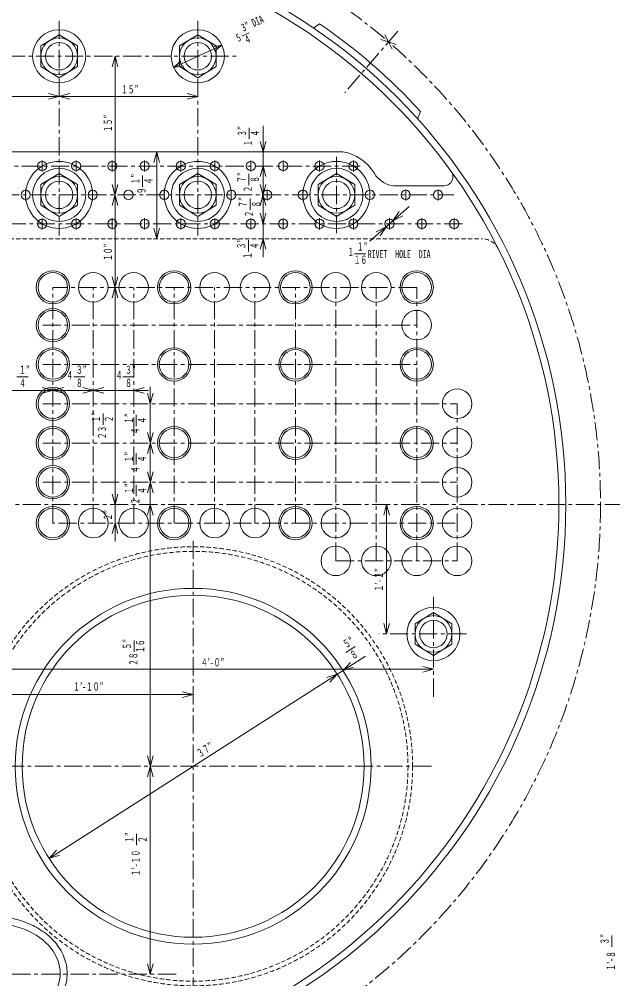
# Model space of a CAD drawing. Units: millimetres, scale not verified. Extents: x -4390 to 4390, y -3105 to 3105.
# Drawn here: x -2335 to -703, y -1784 to 853 of the extents above; entities that cross this region are included whole.
import ezdxf
from ezdxf.enums import TextEntityAlignment as Align

# ---------------------------------------------------------------- set-up
doc = ezdxf.new("R2010")
doc.units = ezdxf.units.MM
doc.header["$LTSCALE"] = 10
doc.linetypes.add('CHAIN1', pattern=[8, 5, -1, 1, -1])
doc.linetypes.add('DASHED1', pattern=[1.8, 1.2, -0.6])
for name, color, linetype, lineweight in [('0-0_0', 3, 'Continuous', 18), ('0-1_芯', 4, 'CHAIN1', 18), ('0-2_寸法', 2, 'Continuous', 18)]:
    doc.layers.add(name, color=color, linetype=linetype, lineweight=lineweight)
doc.styles.add('ＭＳ ゴシック', font='')
doc.styles.get('ＭＳ ゴシック').set_extended_font_data('MS Gothic')

msp = doc.modelspace()

# ---------------------------------------------------------------- linework, layer by layer
at = {"layer": '0-0_0'}
for p, q in [((-1525.59, 828.48), (-1509.29, 840.42)), ((-1239.82, 579.4), (-1231.95, 599.08)), ((-2415.43, 488.12), (-1444.82, 488.12)), ((-1296.55, 394.52), (-1168.01, 394.52))]:
    msp.add_line(p, q, dxfattribs=at)
at = {"layer": '0-0_0', "color": 1, "linetype": 'DASHED1'}
msp.add_line((-2415.43, 249.7), (-1063.43, 249.7), dxfattribs=at)
at = {"layer": '0-0_0'}
for points in [[(-2224.93, 692.04), (-2174.54, 722.65), (-2174.54, 779.31), (-2224.93, 809.92), (-2275.32, 779.31), (-2275.32, 722.65)], [(-1843.93, 692.04), (-1793.54, 722.65), (-1793.54, 779.31), (-1843.93, 809.92), (-1894.32, 779.31), (-1894.32, 722.65)], [(-2224.93, 311.04), (-2174.54, 341.65), (-2174.54, 398.31), (-2224.93, 428.92), (-2275.32, 398.31), (-2275.32, 341.65)], [(-1843.93, 311.04), (-1793.54, 341.65), (-1793.54, 398.31), (-1843.93, 428.92), (-1894.32, 398.31), (-1894.32, 341.65)], [(-1462.93, 311.04), (-1412.54, 341.65), (-1412.54, 398.31), (-1462.93, 428.92), (-1513.32, 398.31), (-1513.32, 341.65)], [(-1196.23, -895.46), (-1145.84, -864.85), (-1145.84, -808.19), (-1196.23, -777.58), (-1246.62, -808.19), (-1246.62, -864.85)]]:
    msp.add_lwpolyline(points, close=True, dxfattribs=at)
at = {"layer": '0-0_0', "color": 1, "linetype": 'DASHED1'}
for points in [[(-2415.43, -1611.16), (-2409.58, -1611.22), (-2403.73, -1611.4), (-2397.88, -1611.7), (-2392.04, -1612.11), (-2386.21, -1612.65), (-2380.39, -1613.3), (-2374.59, -1614.08), (-2368.8, -1614.97), (-2363.04, -1615.99), (-2357.3, -1617.13), (-2351.58, -1618.4), (-2345.89, -1619.78), (-2340.24, -1621.29), (-2334.62, -1622.93), (-2329.03, -1624.69), (-2323.49, -1626.58), (-2317.99, -1628.6), (-2312.55, -1630.74), (-2307.15, -1633.02), (-2301.82, -1635.43)], [(-2301.82, -1635.43), (-2296.54, -1637.97), (-2291.34, -1640.64)], [(-2291.34, -1640.64), (-2286.2, -1643.46), (-2281.15, -1646.41), (-2276.18, -1649.5), (-2271.29, -1652.73), (-2266.51, -1656.1), (-2261.82, -1659.61), (-2257.25, -1663.27), (-2252.8, -1667.07), (-2248.47, -1671.01), (-2244.27, -1675.09), (-2240.22, -1679.31), (-2236.32, -1683.68), (-2232.59, -1688.19), (-2229.02, -1692.83)], [(-2229.02, -1692.83), (-2225.64, -1697.61), (-2222.46, -1702.53), (-2219.47, -1707.56)], [(-2219.47, -1707.56), (-2216.7, -1712.72), (-2214.16, -1717.99), (-2211.84, -1723.37), (-2209.78, -1728.85), (-2207.97, -1734.41), (-2206.43, -1740.06), (-2205.16, -1745.77), (-2204.16, -1751.54), (-2203.44, -1757.35), (-2203.01, -1763.19), (-2202.86, -1769.04), (-2203, -1774.89), (-2203.43, -1780.73), (-2204.15, -1786.54), (-2205.15, -1792.31), (-2206.43, -1798.02), (-2207.98, -1803.67), (-2209.79, -1809.23), (-2211.85, -1814.71), (-2214.16, -1820.09), (-2216.7, -1825.37), (-2219.47, -1830.52)]]:
    msp.add_lwpolyline(points, dxfattribs=at)
at = {"layer": '0-0_0'}
for centre, radius in [((-2415.43, -480.92), 1583.15), ((-2415.43, -480.92), 1564.1), ((-2224.93, 750.98), 73.03), ((-1843.93, 750.98), 73.03), ((-2224.93, 750.98), 50.39), ((-1843.93, 750.98), 50.39), ((-2224.93, 750.98), 37.69), ((-1843.93, 750.98), 37.69), ((-2224.93, 369.98), 92.08), ((-2271.59, 449.35), 12.7), ((-2178.27, 449.35), 12.7), ((-2078.88, 449.35), 12.7), ((-1989.98, 449.35), 12.7), ((-1843.93, 369.98), 92.08), ((-1890.59, 449.35), 12.7), ((-1797.27, 449.35), 12.7), ((-1697.88, 449.35), 12.7), ((-1608.98, 449.35), 12.7), ((-1462.93, 369.98), 92.08), ((-1509.59, 449.35), 12.7), ((-1416.27, 449.35), 12.7), ((-2224.93, 369.98), 73.03), ((-1843.93, 369.98), 73.03), ((-1462.93, 369.98), 73.03), ((-2224.93, 369.98), 50.39), ((-2224.93, 369.98), 37.69), ((-1843.93, 369.98), 50.39), ((-1843.93, 369.98), 37.69), ((-1462.93, 369.98), 50.39), ((-1462.93, 369.98), 37.69), ((-2317.01, 369.98), 12.7), ((-2132.86, 369.98), 12.7), ((-2034.43, 369.98), 12.7), ((-1936.01, 369.98), 12.7), ((-1751.86, 369.98), 12.7), ((-1653.43, 369.98), 12.7), ((-1555.01, 369.98), 12.7), ((-1370.86, 369.98), 12.7), ((-1272.43, 369.98), 12.7), ((-1183.53, 369.98), 12.7), ((-2271.59, 290.6), 12.7), ((-2178.27, 290.6), 12.7), ((-2078.88, 290.6), 12.7), ((-1989.98, 290.6), 12.7), ((-1890.59, 290.6), 12.7), ((-1797.27, 290.6), 12.7), ((-1697.88, 290.6), 12.7), ((-1608.98, 290.6), 12.7), ((-1509.59, 290.6), 12.7), ((-1416.27, 290.6), 12.7), ((-1316.88, 290.6), 12.7), ((-1227.98, 290.6), 12.7), ((-1139.08, 290.6), 12.7), ((-2242.32, 115.98), 45.72), ((-1908.95, 115.98), 45.72), ((-1575.57, 115.98), 45.72), ((-1242.2, 115.98), 45.72), ((-2242.32, 115.98), 40.64), ((-2131.2, 115.98), 40.64), ((-2020.07, 115.98), 40.64), ((-1908.95, 115.98), 40.64), ((-1797.82, 115.98), 40.64), ((-1686.7, 115.98), 40.64), ((-1575.57, 115.98), 40.64), ((-1464.45, 115.98), 40.64), ((-1353.32, 115.98), 40.64), ((-1242.2, 115.98), 40.64), ((-2242.32, 12.1), 45.72), ((-2242.32, 12.1), 40.64), ((-1242.2, 12.1), 40.64), ((-2242.32, -95.85), 45.72), ((-1908.95, -95.85), 45.72), ((-1575.57, -95.85), 45.72), ((-1242.2, -95.85), 45.72), ((-2242.32, -95.85), 40.64), ((-1908.95, -95.85), 40.64), ((-1575.57, -95.85), 40.64), ((-1242.2, -95.85), 40.64), ((-2242.32, -203.8), 45.72), ((-2242.32, -203.8), 40.64), ((-1131.07, -203.8), 40.64), ((-2242.32, -311.75), 45.72), ((-2242.32, -311.75), 40.64), ((-1908.95, -311.75), 45.72), ((-1908.95, -311.75), 40.64), ((-1575.57, -311.75), 45.72), ((-1575.57, -311.75), 40.64), ((-1242.2, -311.75), 45.72), ((-1242.2, -311.75), 40.64), ((-1131.07, -311.75), 40.64), ((-2242.32, -419.7), 45.72), ((-2242.32, -419.7), 40.64), ((-1131.07, -419.7), 40.64), ((-2242.32, -531.72), 45.72), ((-2242.32, -531.72), 40.64), ((-2131.2, -531.72), 40.64), ((-2020.07, -531.72), 40.64), ((-1908.95, -531.72), 45.72), ((-1908.95, -531.72), 40.64), ((-1797.82, -531.72), 40.64), ((-1686.7, -531.72), 40.64), ((-1575.57, -531.72), 45.72), ((-1575.57, -531.72), 40.64), ((-1464.45, -531.72), 40.64), ((-1242.2, -531.72), 45.72), ((-1242.2, -531.72), 40.64), ((-1131.07, -531.72), 40.64), ((-1464.45, -635.6), 40.64), ((-1353.32, -635.6), 40.64), ((-1242.2, -635.6), 40.64), ((-1131.07, -635.6), 40.64), ((-1856.63, -1200.06), 488.95), ((-1856.63, -1200.06), 469.9), ((-1196.23, -836.52), 73.03), ((-1196.23, -836.52), 50.39), ((-1196.23, -836.52), 37.69)]:
    msp.add_circle(centre, radius, dxfattribs=at)
at = {"layer": '0-0_0', "color": 1, "linetype": 'DASHED1'}
for radius in [603.25, 590.55]:
    msp.add_circle((-1856.63, -1200.06), radius, dxfattribs=at)
at = {"layer": '0-0_0'}
for centre, radius, start, end in [((-2415.43, -480.92), 1602.2, 42.38253, 55.55876), ((-1466.23, 363.36), 126.58, 32.33132, 80.26509), ((-1297.93, 464.26), 69.76, 208.42863, 271.12962), ((-1168.01, 419.92), 25.4, 270, 35.83536)]:
    msp.add_arc(centre, radius, start, end, dxfattribs=at)
at = {"layer": '0-0_0', "color": 1, "linetype": 'DASHED1'}
msp.add_arc((-1063.43, 198.9), 50.8, 26.69428, 90, dxfattribs=at)
at = {"layer": '0-0_0'}
msp.add_ellipse((-2415.43, -1769.04), major_axis=(-193.53, 0), ratio=0.717356, start_param=1.5707963, end_param=4.712389, dxfattribs=at)
at = {"layer": '0-1_芯'}
for p, q in [((-2224.93, 848.66), (-2224.93, 258.81)), ((-1843.93, 848.66), (-1843.93, 258.81)), ((-1293.98, 819.77), (-1439.33, 651.22)), ((-1319.45, 790.24), (-1340.57, 796.87)), ((-1319.45, 790.24), (-1329.74, 809.84)), ((-1319.45, 790.24), (-1298.56, 782.94)), ((-1319.45, 790.24), (-1309.79, 770.33)), ((-3088.75, 750.98), (-1734.95, 750.98)), ((-1397.29, 449.35), (-2385.83, 449.35)), ((-2271.59, 434.11), (-2271.59, 464.59)), ((-2178.27, 434.11), (-2178.27, 464.59)), ((-2078.88, 434.11), (-2078.88, 464.59)), ((-1989.98, 434.11), (-1989.98, 464.59)), ((-1890.59, 434.11), (-1890.59, 464.59)), ((-1797.27, 434.11), (-1797.27, 464.59)), ((-1697.88, 434.11), (-1697.88, 464.59)), ((-1608.98, 434.11), (-1608.98, 464.59)), ((-1509.59, 434.11), (-1509.59, 464.59)), ((-1462.93, 474.49), (-1462.93, 262.94)), ((-1416.27, 434.11), (-1416.27, 464.59)), ((-3424.44, 369.98), (-1140.37, 369.98)), ((-2317.01, 354.74), (-2317.01, 385.22)), ((-2132.86, 354.74), (-2132.86, 385.22)), ((-1936, 356.03), (-1936, 386.51)), ((-1751.86, 354.74), (-1751.86, 385.22)), ((-1653.43, 354.74), (-1653.43, 385.22)), ((-1555.01, 354.74), (-1555.01, 385.22)), ((-1272.43, 354.74), (-1272.43, 385.22)), ((-1183.53, 354.74), (-1183.53, 385.22)), ((-1116.5, 290.6), (-2385.83, 290.6)), ((-2271.59, 275.36), (-2271.59, 305.84)), ((-2178.27, 275.36), (-2178.27, 305.84)), ((-2078.88, 275.36), (-2078.88, 305.84)), ((-1989.98, 275.36), (-1989.98, 305.84)), ((-1890.59, 275.36), (-1890.59, 305.84)), ((-1797.27, 275.36), (-1797.27, 305.84)), ((-1697.88, 275.36), (-1697.88, 305.84)), ((-1608.98, 275.36), (-1608.98, 305.84)), ((-1509.59, 275.36), (-1509.59, 305.84)), ((-1416.27, 275.36), (-1416.27, 305.84)), ((-1316.88, 275.36), (-1316.88, 305.84)), ((-1227.98, 275.36), (-1227.98, 305.84)), ((-1139.08, 275.36), (-1139.08, 305.84)), ((-1242.2, 115.98), (-2242.32, 115.98)), ((-2242.32, -531.72), (-2242.32, 115.98)), ((-2131.2, -531.72), (-2131.2, 115.98)), ((-2020.07, -531.72), (-2020.07, 115.98)), ((-1908.95, -531.72), (-1908.95, 115.98)), ((-1797.82, -531.72), (-1797.82, 115.98)), ((-1686.7, -531.72), (-1686.7, 115.98)), ((-1575.57, -531.72), (-1575.57, 115.98)), ((-1464.45, -635.6), (-1464.45, 115.98)), ((-1353.32, -635.6), (-1353.32, 115.98)), ((-1242.2, -635.6), (-1242.2, 115.98)), ((-2270.19, 12.1), (-1242.2, 12.1)), ((-2270.19, -95.85), (-1242.2, -95.85)), ((-2270.19, -203.8), (-1131.07, -203.8)), ((-1131.07, -635.6), (-1131.07, -203.8)), ((-2270.19, -311.75), (-1131.07, -311.75)), ((-2270.19, -419.7), (-1131.07, -419.7)), ((4205.14, -480.92), (-4121.37, -480.92)), ((-1136.55, -531.72), (-2242.32, -531.72)), ((-1856.63, -1830.26), (-1856.63, -576.5)), ((-1464.45, -635.6), (-1131.07, -635.6)), ((-1196.23, -1009.01), (-1196.23, -734.27)), ((-1105.57, -836.52), (-1345.95, -836.52)), ((-1201.54, -1200.06), (-3505.02, -1200.06)), ((-1903.73, -1771.56), (-2521.62, -1771.56))]:
    msp.add_line(p, q, dxfattribs=at)
msp.add_circle((-2415.43, -480.92), 1678.4, dxfattribs=at)
at = {"layer": '0-2_寸法'}
for p, q in [((-1722.51, 806.66), (-1702.9, 815.65)), ((-1910.31, 720.54), (-1777.55, 781.42)), ((-2071, 750.98), (-2078.77, 722)), ((-2986.93, 640.58), (-1843.93, 640.58)), ((-2195.95, 648.35), (-2253.91, 632.82)), ((-2195.95, 632.82), (-2253.91, 648.35)), ((-1843.93, 640.58), (-1872.91, 648.35)), ((-1843.93, 640.58), (-1872.91, 632.82)), ((-1702.96, 523.69), (-1702.96, 554.72)), ((-1664.49, 198.9), (-1664.49, 559.37)), ((-1664.49, 488.12), (-1672.26, 517.09)), ((-1664.49, 488.12), (-1656.73, 517.09)), ((-1956.53, 488.12), (-1964.3, 459.14)), ((-1956.53, 488.12), (-1956.53, 249.7)), ((-1956.53, 488.12), (-1948.77, 459.14)), ((-1664.49, 449.35), (-1672.26, 420.38)), ((-1664.49, 449.35), (-1656.73, 420.38)), ((-1995.79, 392.57), (-1995.79, 423.6)), ((-1703.84, 396.94), (-1703.84, 427.97)), ((-2063.24, 341), (-2078.77, 398.96)), ((-2078.77, 341), (-2063.24, 398.96)), ((-1672.26, 398.96), (-1656.73, 341)), ((-1656.73, 398.96), (-1672.26, 341)), ((-1700.34, 328.76), (-1700.34, 359.79)), ((-1664.49, 290.6), (-1672.26, 319.58)), ((-1664.49, 290.6), (-1656.73, 319.58)), ((-1371.28, 242.65), (-1263, 338.1)), ((-1307.35, 299), (-1290.75, 323.99)), ((-1307.35, 299), (-1280.48, 312.34)), ((-1956.53, 249.7), (-1964.3, 278.67)), ((-1956.53, 249.7), (-1948.77, 278.67)), ((-1326.41, 282.21), (-1353.28, 268.87)), ((-1326.41, 282.21), (-1343.01, 257.22)), ((-1704.71, 214.25), (-1704.71, 245.29)), ((-1664.49, 249.7), (-1672.26, 220.72)), ((-1664.49, 249.7), (-1656.73, 220.72)), ((-1412.76, 208.5), (-1381.72, 208.5)), ((-2078.77, 144.96), (-2063.24, 87)), ((-2063.24, 144.96), (-2078.77, 87)), ((-2341.2, -130.15), (-2310.16, -130.15)), ((-2185.03, -130.15), (-2153.99, -130.15)), ((-2049.71, -130.15), (-2018.67, -130.15)), ((-1974.53, -1771.56), (-1974.53, -157.42)), ((-2578.87, -167.04), (-1979.55, -167.04)), ((-2213.34, -159.28), (-2271.3, -174.8)), ((-2213.34, -174.8), (-2271.3, -159.28)), ((-2160.18, -174.8), (-2102.22, -159.28)), ((-2160.18, -159.28), (-2102.22, -174.8)), ((-2020.07, -167.04), (-1991.09, -159.28)), ((-2020.07, -167.04), (-1991.09, -174.8)), ((-1974.53, -203.8), (-1982.29, -174.82)), ((-1974.53, -203.8), (-1966.76, -174.82)), ((-2104.39, -261.38), (-2104.39, -230.35)), ((-2013.62, -265.11), (-2013.62, -234.08)), ((-1966.76, -340.73), (-1982.29, -282.77)), ((-1982.29, -340.73), (-1966.76, -282.77)), ((-2013.62, -371.14), (-2013.62, -340.11)), ((-1982.29, -390.72), (-1966.76, -448.68)), ((-1966.76, -390.72), (-1982.29, -448.68)), ((-2013.62, -458.04), (-2013.62, -427.01)), ((-2071, -480.92), (-2078.77, -451.94)), ((-2071, -480.92), (-2063.24, -451.94)), ((-1974.53, -480.92), (-1982.29, -509.9)), ((-1974.53, -480.92), (-1966.76, -509.9)), ((-1325.16, -480.92), (-1332.92, -509.9)), ((-1325.16, -836.52), (-1325.16, -480.92)), ((-1325.16, -480.92), (-1317.39, -509.9)), ((-2071, -531.72), (-2078.77, -560.7)), ((-2071, -531.72), (-2063.24, -560.7)), ((-1325.16, -836.52), (-1332.92, -807.54)), ((-1325.16, -836.52), (-1317.39, -807.54)), ((-2018.86, -885.8), (-2018.86, -854.76)), ((-1437.05, -887.35), (-1410.9, -870.64)), ((-1382.85, -897.22), (-2252.56, -1453.14)), ((-1444.65, -936.72), (-1424.42, -914.57)), ((-3634.63, -933.28), (-1196.23, -933.28)), ((-1460.7, -946.98), (-1489.3, -956.05)), ((-1460.7, -946.98), (-1480.94, -969.13)), ((-1444.65, -936.72), (-1416.06, -927.66)), ((-1196.23, -933.28), (-1225.21, -925.52)), ((-1196.23, -933.28), (-1225.21, -941.05)), ((-1856.63, -1003.2), (-1885.61, -995.44)), ((-2974.23, -1003.2), (-1856.63, -1003.2)), ((-1856.63, -1003.2), (-1885.61, -1010.97)), ((-1966.76, -1229.04), (-1982.29, -1171.08)), ((-1982.29, -1229.04), (-1966.76, -1171.08)), ((-2012.36, -1416.91), (-2012.36, -1385.87)), ((-2252.56, -1453.14), (-2232.32, -1430.99)), ((-2252.56, -1453.14), (-2223.96, -1444.07)), ((-705.97, -1696.47), (-705.97, -1665.44)), ((-1974.53, -1771.56), (-1982.29, -1742.58)), ((-1974.53, -1771.56), (-1966.76, -1742.58))]:
    msp.add_line(p, q, dxfattribs=at)
for points in [[(-1803.48, 777.02), (-1777.55, 781.42), (-1797.8, 764.64)], [(-2071, -582.52), (-2071, 750.98), (-2063.24, 722)], [(-1884.38, 724.94), (-1910.31, 720.54), (-1890.06, 737.31)]]:
    msp.add_lwpolyline(points, dxfattribs=at)

# ---------------------------------------------------------------- texts
at = {"layer": '0-2_寸法', "style": 'ＭＳ ゴシック', "width": 0.6}
for s, rotation, p in [('3"', 24.635, (-1715.35, 812.27)), ('DIA', 24.635, (-1686.85, 825.22)), ('5', 24.635, (-1729.85, 784.39)), ('4', 24.635, (-1704.96, 779.78)), ('１５”', 90, (-2073.09, 542.8)), ('３”', 90, (-1704.87, 529.98)), ('４', 90, (-1668.57, 530.07)), ('１', 90, (-1687.88, 503.29)), ('１”', 90, (-1997.69, 398.87)), ('７”', 90, (-1705.74, 403.24)), ('４', 90, (-1961.39, 398.95)), ('８', 90, (-1669.44, 403.32)), ('９', 90, (-1980.7, 372.18)), ('２', 90, (-1688.75, 376.55)), ('７”', 90, (-1702.25, 335.06)), ('８', 90, (-1665.95, 335.14)), ('２', 90, (-1685.26, 308.37)), ('３”', 90, (-1706.62, 220.55)), ('１０”', 90, (-2073.09, 188.7)), ('４', 90, (-1670.32, 220.64)), ('１', 90, (-1689.63, 193.86)), ('１”', 90, (-2106.3, -255.08)), ('１”', 90, (-2015.52, -258.81)), ('２', 90, (-2070, -255)), ('４', 90, (-1979.23, -258.73)), ('２３', 90, (-2089.31, -301.22)), ('４', 90, (-1998.41, -287.77)), ('１”', 90, (-2015.52, -364.84)), ('４', 90, (-1979.23, -364.76)), ('４', 90, (-1998.41, -393.79)), ('１”', 90, (-2015.52, -451.74)), ('４', 90, (-1979.23, -451.66)), ('２', 90, (-1998.41, -480.7)), ('２”', 90, (-2073.09, -524.78)), ('１’-２”', 90, (-1328.28, -719.88)), ('５”', 32.587, (-1432.76, -882.35)), ('５”', 90, (-2020.77, -879.5)), ('１６', 90, (-1984.47, -888.41)), ('２８', 90, (-2003.23, -924.26)), ('８', 32.587, (-1413.14, -912.89)), ('３７”', 32.587, (-1834.69, -1182.56)), ('１”', 90, (-2014.26, -1410.61)), ('２', 90, (-1977.96, -1410.52)), ('１’-１０', 90, (-1996.59, -1502.07)), ('３”', 90, (-707.88, -1690.17)), ('１’-８', 90, (-690.84, -1761.73))]:
    msp.add_text(s, height=21.99, rotation=rotation, dxfattribs=at).set_placement(p, align=Align.BOTTOM_LEFT)
for s, p in [('１５”', (-2054.54, 642.24)), ('１”', (-1406.46, 210.41)), ('１', (-1432.67, 195.39)), ('RIVET  HOLE  DIA  ', (-1376.65, 189.68)), ('１６', (-1415.37, 174.11)), ('１”', (-2334.9, -128.24)), ('３”', (-2178.73, -128.24)), ('３”', (-2043.41, -128.24)), ('４', (-2204.94, -143.26)), ('４', (-2069.61, -143.26)), ('４', (-2334.81, -164.54)), ('８', (-2178.64, -164.54)), ('８', (-2043.32, -164.54)), ('４’-０”', (-1835.37, -932.28)), ('１’-１０”', (-2186.18, -998.74))]:
    msp.add_text(s, height=21.99, dxfattribs=at).set_placement(p, align=Align.BOTTOM_LEFT)

doc.saveas('drawing.dxf')
